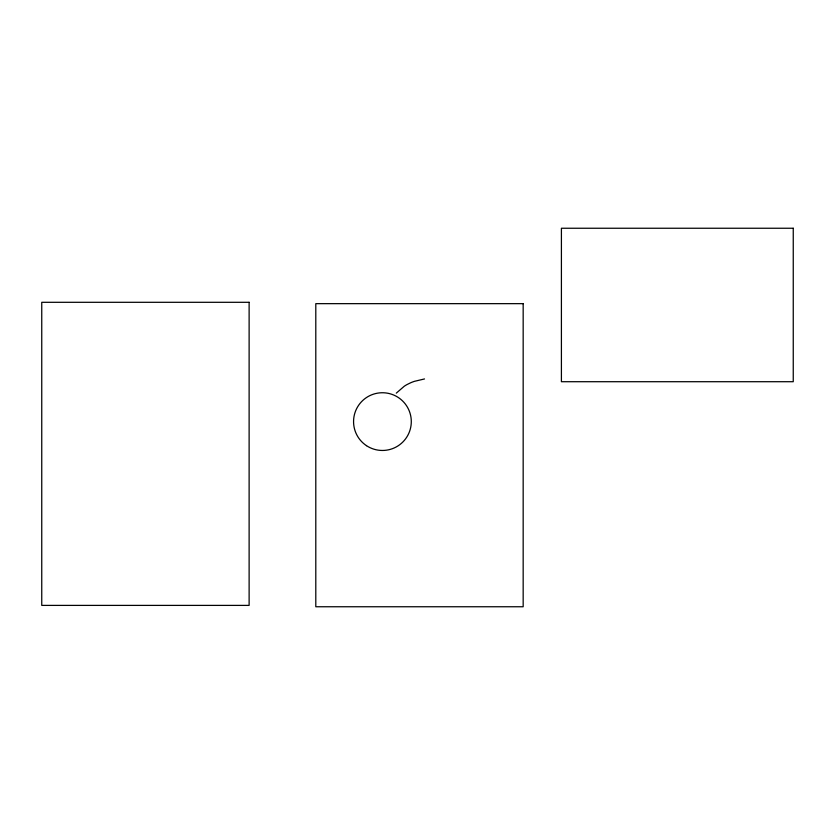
<?xml version="1.0" encoding="UTF-8"?>
<svg xmlns="http://www.w3.org/2000/svg" width="835" height="835" viewBox="0 0 835 835"><rect width="100%" height="100%" fill="white"/><g stroke="black" fill="none" stroke-linecap="round" stroke-linejoin="round"><path stroke-width="1.25" d="M396.291 393.139L404.213 386.281A32.45 32.45 0 0 1 407.031 384.559L410.496 382.858A43.503 43.503 0 0 1 414.411 381.344L424.514 378.944M793.25 228.247L561.412 228.247L561.412 381.71L793.25 381.71L793.25 228.247M249.122 302.301L41.75 302.301L41.75 605.396L249.122 605.396L249.122 302.301M523.169 303.658L315.797 303.658L315.797 606.753L523.169 606.753L523.169 303.658M366.471 445.66A28.87 28.87 0 0 0 411.237 423.408A28.87 28.87 0 0 0 369.571 395.759A28.87 28.87 0 0 0 366.471 445.66"/></g></svg>
